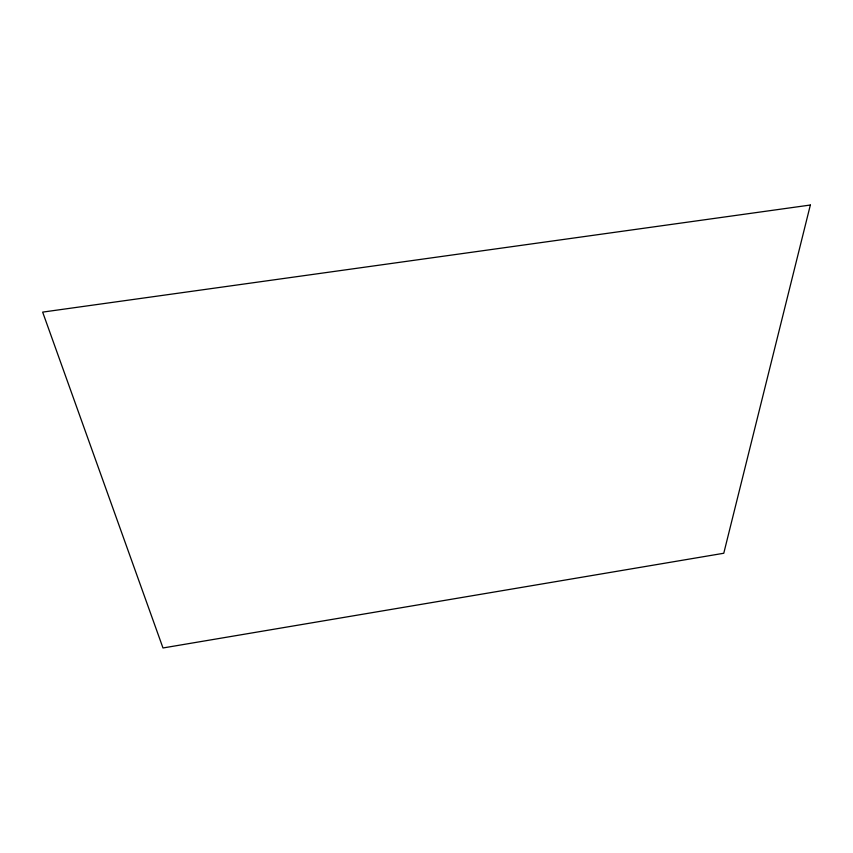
<?xml version="1.0" encoding="UTF-8"?>
<svg xmlns="http://www.w3.org/2000/svg" width="853" height="853" viewBox="0 0 853 853"><rect width="100%" height="100%" fill="white"/><g stroke="black" fill="none" stroke-linecap="round" stroke-linejoin="round"><path stroke-width="1.28" d="M810.35 205.029L723.77 553.256L162.987 647.971L42.65 312.113L810.35 205.029"/></g></svg>
